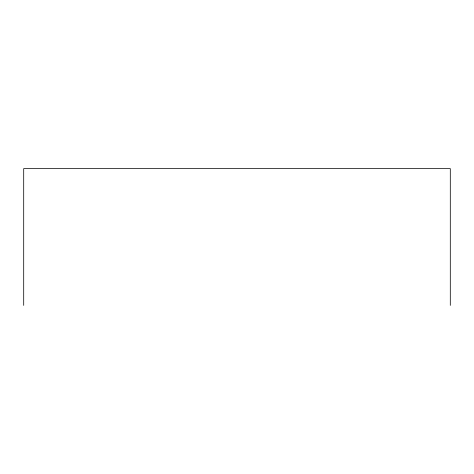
<?xml version="1.0" encoding="UTF-8"?>
<svg xmlns="http://www.w3.org/2000/svg" width="474" height="474" viewBox="0 0 474 474"><rect width="100%" height="100%" fill="white"/><g stroke="black" fill="none" stroke-linecap="round" stroke-linejoin="round"><path stroke-width="0.71" d="M450.3 305.392L450.3 168.608L23.7 168.608L23.7 305.392"/></g></svg>
